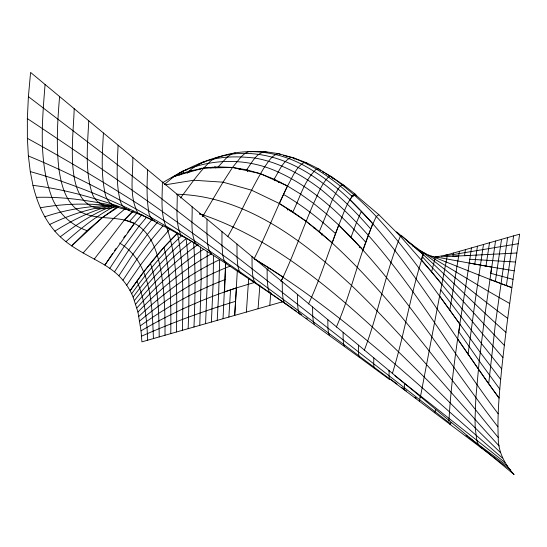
<?xml version="1.0" encoding="UTF-8"?>
<svg xmlns="http://www.w3.org/2000/svg" width="547" height="547" viewBox="0 0 547 547"><rect width="100%" height="100%" fill="white"/><g stroke="black" fill="none" stroke-linecap="round" stroke-linejoin="round"><path stroke-width="0.82" d="M213.521 255.21L213.098 284.454L211.395 322.039M221.973 231.607L221.966 245.357L222.745 255.005L224.222 260.987L226.328 263.729L286.368 304.146L284.502 303.147C201.515 244.153 116.743 187.313 27.377 138.343L27.35 118.596L28.396 96.641L30.591 72.423L514.098 474.577C504.799 464.307 498.002 451.699 498.242 437.456C497.168 414.551 499.452 391.673 501.695 368.904C506.508 323.845 512.99 278.984 519.65 234.164L444.28 255.647M165.003 335.263C165.119 313.383 164.585 291.353 160.729 269.76C157.351 252.215 151.416 232.263 134.418 223.436C116.046 214.397 92.751 222.027 75.985 208.763C64.662 198.992 61.148 183.56 58.967 169.42C56.054 145.208 57.538 120.764 59.602 96.552M207.012 219.162L206.93 233.692L207.662 244.058L209.125 250.69L211.238 254.02L226.328 263.729M358.456 345.123L358.401 351.687L358.784 355.707L359.557 357.458L389.505 379.495L390.202 378.927M287.66 210.089L287.674 208.434M170.787 333.615C171.026 304.768 171.081 275.435 163.963 247.285L177.447 233.172C183.867 265.104 183.115 297.924 182.37 330.313M192.093 206.752C192.626 219.197 189.946 233.07 196.113 244.488L211.238 254.02M177.214 194.376C177.529 207.874 175.088 222.513 180.961 235.162L195.922 243.9M225.651 262.765L223.039 318.723M176.572 331.967C176.688 296.973 178.493 260.584 166.561 227.114M162.37 182.035C162.452 196.64 160.244 212.133 165.782 226.048L168.455 228.625L183.655 236.926M225.679 262.806L224.585 291.927C195.58 302.19 167.567 315.25 141.037 330.839L141.899 341.848L283.066 301.609M373.827 357.909L373.683 363.639L373.929 367.071L374.538 368.466M404.254 389.874L404.698 383.584M147.574 169.72C147.088 183.382 146.398 197.159 148.606 210.711C149.126 221.651 160.599 224.188 168.455 228.625M188.161 328.665C189.18 298.648 189.775 268.461 186.083 238.595C166.144 255.846 148.805 275.9 133.112 297.028L137.94 312.05L141.037 330.839M132.812 157.447C133.099 175.744 128.805 196.25 137.926 213.056L141.112 215.06L152.599 219.969M193.966 327.01C195.108 298.86 195.812 270.608 193.563 242.492M199.771 325.356L201.159 279.285L200.564 246.984M118.09 145.201C117.366 163.471 115.69 182.172 120.101 200.127C121.947 210.383 133.195 211.586 141.112 215.06M205.583 323.694L207.06 287.093L207.176 251.237M237.316 270.874L234.697 315.4L236.482 287.886L255.483 282.149M103.41 132.989C102.378 152.62 100.812 172.599 104.833 192.004C106.754 205.501 117.591 208.017 129.434 210.089C98.118 198.964 66.043 189.433 32.957 185.351L30.276 171.601L28.382 155.977L27.377 138.343M389.245 370.729L388.985 375.611L389.505 379.495M248.694 278.348L246.369 312.07M217.214 320.378L218.629 294.074L219.682 259.668C189.734 273.739 162.835 293.664 138.883 316.364M230.54 289.862L224.585 291.927L236.482 287.886L230.54 289.862L228.865 317.062M88.771 120.812C87.575 144.647 84.826 169.379 91.889 192.599C94.412 201.419 102.918 207.169 112.032 205.72M74.166 108.668C73.681 139.649 59.644 223.374 117.113 206.52M321.93 235.231L322.053 233.548M258.061 308.734L259.9 285.028M45.073 84.47C42.119 121.94 38.399 161.433 51.89 197.405C58.009 213.07 71.185 225.261 87.055 230.656L102.487 217.48L117.899 206.383M269.774 305.397L270.813 292.816M281.5 302.053L281.643 300.358M163.156 182.418C181.385 171.45 200.523 161.433 221.282 156.21C247.709 147.717 276.857 151.492 301.342 164.086C339.557 183.929 368.391 217.186 394.811 250.335C431.624 298.108 463.377 349.485 499.069 398.072L488.676 383.762L495.486 323.003L507.575 237.603M468.075 354.251L474.769 303.64L483.48 244.475M471.459 247.9C463.316 305.541 452.061 363.017 448.93 421.183M428.075 254.806L489.845 279.387L511.889 287.64L506.358 285.643L513.612 235.887M495.52 241.042L485.1 313.417L479.227 360.958L475.876 397.573L475.022 419.412L475.213 427.945L476.854 440.451L478.324 444.499L480.245 447.131L510.734 470.078M495.336 281.507L501.544 239.326M514.269 270.82L485.996 266.102L489.497 242.759M485.996 266.102L474.748 264.064L477.469 246.191M465.456 249.61L464.499 255.702L516.853 253.001M500.642 379.413L480.204 352.343L449.798 310.142L459.453 251.326M420.199 396.479L419.426 401.3L480.245 447.131L482.625 448.403M453.463 253.029L452.909 256.242L470.297 255.435M518.228 243.709L447.309 255.552L420.294 397.546M441.333 256.796L447.118 256.516L447.473 254.738L435.542 257.083L431.398 256.194M502.925 357.574L482.447 333.786L431.617 271.818L435.419 256.885L474.748 264.064M392.302 373.71C404.725 333.93 410.77 292.05 423.946 252.68L488.163 291.202L509.708 303.482M435.74 409.402L434.612 412.746M431.617 271.818L400.349 236.242L378.845 214.704L376.315 216.462C359.4 251.907 352.159 291.168 336.33 327.099M378.845 214.704L356.665 195.847L355.447 194.294L353.895 194.493C346.107 202.93 343.386 214.78 338.771 225.056C328.562 251.312 320.494 278.45 308.515 303.975M497.9 426.831C449.025 363.577 406.312 295.277 351.03 237.186L356.61 222.253L361.403 211.176M364.336 350.203C378.572 312.959 385.314 273.151 400.349 236.242L401.806 235.894C438.14 266.259 470.345 301.137 505.934 332.33M419.638 400.766L419.426 401.3C290.703 304.399 161.7 207.641 27.35 118.596M498.242 437.456C439.802 367.899 388.828 291.038 319.291 231.641L332.651 199.074L338.087 189.016L340.384 186.124L342.367 184.852L344.015 185.33L355.447 194.294M319.291 231.641L306.176 221.296L292.85 211.88C300.05 197.474 304.323 180.305 316.412 169.085L318.634 168.859L332.357 177.385L344.015 185.33L344.651 186.5M320.48 170.582L318.634 168.859L306.416 162.739L304.064 162.473C295.585 167.546 292.283 177.871 287.496 186.007C275.777 209.966 266.204 234.909 254.123 258.697L268.303 267.668M281.295 280.871C293.431 255.647 302.477 229.09 313.595 203.416C317.992 194.383 321.274 184.25 328.521 177.009L330.62 176.271C379.898 211.204 414.551 262.04 449.798 310.142M267.524 269.903L268.714 267.661L254.123 258.697M280.878 281.356L283.189 277.097L268.714 267.661M227.873 236.454C240.851 213.645 250.786 189.194 264.632 166.862C268.44 161.885 271.845 154.842 278.628 153.666L293.958 158.035L306.416 162.739L307.4 163.888M164.394 184.524L174.165 176.339L189.009 171.204L203.696 168.066L218.198 166.849L232.502 167.457L246.588 169.782L260.454 173.72L274.095 179.17C279.032 171.526 282.519 161.064 291.469 157.29C314.327 165.495 334.265 180.004 352.022 196.305M450.475 423.74L451.33 422.366L449.812 424.198L450.475 423.74L237.029 257.049L132.107 175.902L28.396 96.641M202.773 216.386L223.032 182.178L232.502 167.457L241.241 156.647L245.227 153.269L248.899 151.512L265.541 151.71L278.628 153.666L280.604 154.562M133.112 297.028C129.044 287.305 122.665 278.56 114.494 271.886L128.935 249.671L143.382 229.843L151.916 219.504M118.884 275.811L133.14 253.972L147.389 234.431L157.386 222.308M114.494 271.886L109.803 268.338L124.429 246.054L139.047 226.212L146.61 217.186M122.966 280.208L137.01 259.052L151.047 240.099L162.883 225.911M112.709 253.37L104.86 265.083C87.554 254.847 68.204 246.772 54.857 231.149C43.603 218.157 36.984 201.898 32.957 185.351M114.555 250.608L115.943 248.543M246.588 169.782C251.743 163.143 256.126 152.62 265.541 151.71L266.936 152.517M202.67 216.482L203.614 215.074C268.228 237.562 322.361 281.356 372.247 326.935C416.158 367.693 457.456 411.146 500.587 452.718M126.713 285.158L140.524 265.015L154.322 246.929L169.871 229.07M177.727 233.118C159.779 250.478 144.312 270.245 130.104 290.737L143.656 271.941L163.963 247.285M131.656 293.787C146.658 272.803 163.109 252.707 182.158 235.251M123.718 237.624L125.242 235.6M127.793 232.222L134.418 223.436L142.063 214.554M180.489 197.987C189.535 186.185 197.823 173.679 208.462 163.218C215.251 155.239 226.191 156.285 235.196 152.852M94.303 259.059L124.401 219.969L132.497 211.409M134.473 300.467C151.293 278.908 169.898 258.546 191.416 241.583M135.731 304.105C154.001 281.992 174.322 261.302 197.802 244.694M218.198 166.849L227.231 157.085L231.367 154.179C288.358 147.068 335.762 188.913 370.599 228.831M83.11 252.987L113.639 218.383L125.297 208.639M129.523 221.398L137.249 212.776M136.887 307.961C156.524 285.739 178.438 265.227 203.573 249.323M137.94 312.05C159.601 289.431 183.895 268.974 211.443 253.876M87.055 230.656L71.63 245.924L102.487 217.48L118.576 206.944M133.4 211.149L124.401 219.969L134.418 223.436L104.86 265.083L109.803 268.338M65.913 241.699C81.018 228.037 97.209 215.354 115.321 205.911M189.009 171.204C206.287 155.574 233.166 155.683 255.025 158.062C279.107 162.343 301.048 174.281 320.33 188.968C395.303 249.924 440.67 337.814 498.167 413.792M139.711 320.932C166.808 298.238 197.043 278.888 230.109 266.136M60.3 236.824C76.327 224.543 93.455 213.351 112.34 205.98M140.435 325.752C166.603 306.922 195.019 291.127 225.145 279.565M187.368 173.146L191.491 170.302M175.539 176.284L177.652 174.855M181.884 171.997L183.997 170.568L187.053 169.72M179.539 175.163L183.71 172.455M171.361 178.151L178.384 173.939M179.785 173.098L183.997 170.568L174.165 176.339L203.696 168.066L232.502 167.457L260.454 173.72L287.496 186.007L300.665 194.13L313.595 203.416L326.299 213.768L338.771 225.056L351.03 237.186M54.857 231.149C72.648 219.962 91.766 210.561 112.203 205.357M210.745 167.991L212.215 167.122M198.964 169.693L201.788 168.086M198.458 164.374L203.026 162.103L204.681 161.933M49.654 224.523C69.052 215.094 89.776 208.352 111.178 205.405M141.529 336.2C172.148 322.634 203.648 311.086 235.661 301.281M179.184 172.982C209.973 157.83 246.984 157.659 278.108 171.99C312.652 187.669 340.706 214.274 365.752 242.212M219.709 156.818L221.282 156.21M238.95 169.358L240.509 168.832M44.772 216.79C65.907 209.583 88.108 206.198 110.378 205.392M165.406 184.804L193.713 180.237L223.032 182.178L251.586 190.192L279.312 203.491L292.85 211.88M40.3 207.792C65.975 203.197 92.32 202.992 118.125 206.657C91.274 200.776 63.91 196.482 36.334 197.364M250.533 151.765L252.229 151.553M435.542 257.083L438.024 256.96M447.118 256.516L458.701 255.969M176.749 194.226C245.405 195.874 303.229 240.735 351.489 285.438C404.069 335.783 449.812 392.575 499.151 445.976M290.054 210.862L291.654 210.827M278.396 182.336L280.871 182.288M314.046 228.249L315.722 228.304M515.541 262.04L469.709 259.223M359.283 247.292L360.986 247.415M469.128 263.032L491.637 267.093L490.727 273.302L513.052 279.353M283.64 155.451L293.958 158.035L294.799 159.163M199.546 214.014L203.614 215.074L199.669 213.904M30.276 171.601C72.881 183.443 113.844 200.626 153.208 220.667L154.815 221.132M506.358 285.643L489.845 279.387M424.151 253.295L426.503 254.198M28.382 155.977C87.848 180.462 143.765 212.667 198.807 245.541L197.364 244.721M274.095 179.17L287.496 186.007L279.312 203.491L306.176 221.296L332.193 242.813L338.771 225.056L363.085 250.047L372.733 223.552L360.999 211.279M412.438 244.967L412.896 245.206C445.258 268.611 475.336 294.997 507.725 318.368M416.732 248.639L418.175 249.446M419.617 250.252L423.946 252.68M322.58 171.785L323.974 172.585M325.376 173.385L332.357 177.385L333.034 178.937M283.476 194.39C302.341 205.337 319.523 218.909 335.543 233.665M119.636 243.032C151.799 262.635 152.011 305.219 153.44 338.559M269.719 268.57C354.401 322.511 426.366 393.238 502.515 458.058M351.858 195.621L353.273 196.523M271.408 293.828L269.452 292.481L268.037 288.18L267.223 280.536L267.1 269.138M287.045 304.617L293.151 308.884M294.505 309.834L296.542 311.257M298.58 312.679L301.294 314.573L299.537 313.896L284.502 303.147L283.148 299.339L282.361 292.324L282.218 281.712M407.522 241.432L412.896 245.206L413.129 246.615M306.033 317.923L307.387 318.88M353.991 193.925L356.665 195.847L353.895 194.493L349.861 199.621L359.83 210.055M359.557 357.458L299.537 313.896L298.259 310.539L297.52 304.139L297.383 294.327M390.886 379.433L397.047 384.001M401.84 387.556L406.633 391.112M414.845 397.211L416.212 398.223M507.643 466.235L468.779 437.388M466.051 435.35L467.411 436.369M388.322 370.64L389.649 371.666M396.561 231.819L422.968 254.376L421.299 259.647L441.853 284.173M394.934 375.775L504.888 462.406M256.413 283.647L254.389 281.89L252.933 277.069L252.112 268.775L252.017 256.591M504.334 345.389L483.726 323.831L422.216 256.591M241.384 273.609L239.312 271.394L237.836 266.013L237.029 257.049L236.974 244.078M501.695 368.904L481.278 343.29L440.766 289.91M499.773 389.122L479.227 360.958L458.858 331.81L459.938 324.309L439.617 295.982M488.676 383.762L457.805 339.208M214.855 166.514L215.723 167.902M344.569 346.497L343.639 344.364L343.14 339.762L343.126 332.371M136.88 281.103C145.099 299.626 146.876 320.193 147.669 340.207M329.574 335.571L328.508 333.055L327.906 327.858L327.838 319.653M314.559 324.706L313.383 321.78L312.699 315.988L312.59 306.976M150.432 263.251C158.186 286.943 158.945 312.2 159.218 336.911M247.388 169.987L247.716 171.621M274.792 179.047L274.943 180.729"/></g></svg>
